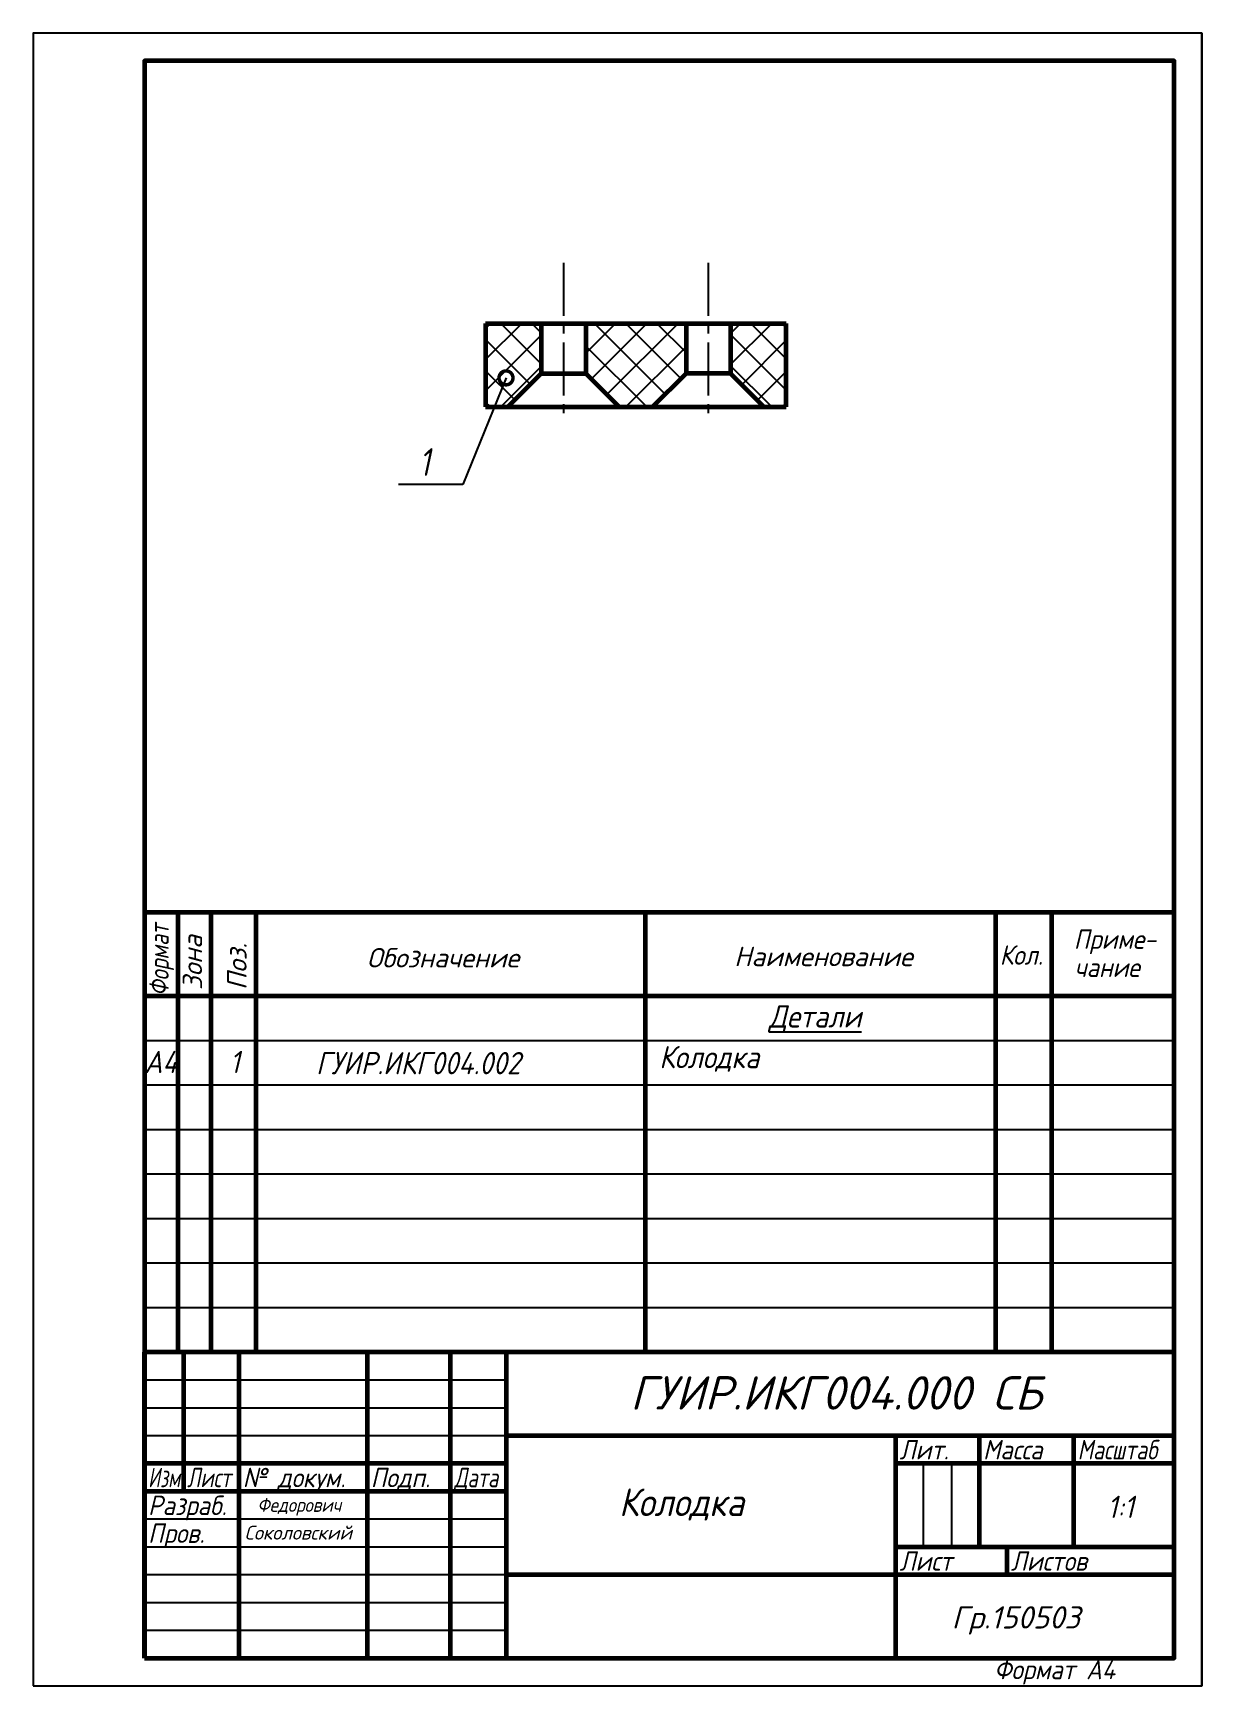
# Model space of a CAD drawing. Header units: millimetres. Extents: x 0 to 210, y 0 to 297.
import ezdxf

# ---------------------------------------------------------------- set-up
doc = ezdxf.new("R2010")
doc.units = ezdxf.units.MM
doc.header["$LTSCALE"] = 0.5
doc.linetypes.add('осевая2', pattern=[28.575, 19.05, -3.175, 3.175, -3.175])
doc.layers.get('Defpoints').update_dxf_attribs({"color": 5})
doc.styles.get("Standard").update_dxf_attribs({"font": 'isocpeui.ttf', "width": 0.9})
doc.styles.add('стиль1', font='times.ttf')
doc.dimstyles.get("Standard").update_dxf_attribs({"dimtxt": 5, "dimasz": 5, "dimexe": 2, "dimexo": 0, "dimgap": 1.5, "dimtad": 1, "dimdec": 0, "dimzin": 0, "dimtxsty": 'Standard', "dimcen": 5, "dimadec": 0, "dimazin": 0, "dimtfac": 1, "dimtdec": 0, "dimtofl": 0, "dimtmove": 0, "dimatfit": 3, "dimldrblk": 'DOTSMALL', "dimfxl": 1, "dimtolj": 1, "dimtzin": 0, "dimarcsym": 0})

# ---------------------------------------------------------------- blocks, each defined once
blk = doc.blocks.new('_DotSmall')
at = {"color": 0, "linetype": 'ByBlock', "const_width": 0.5}
blk.add_lwpolyline([(-0.0625, 0, 1), (0.0625, 0, 1)], format="xyb", close=True, dxfattribs=at)

msp = doc.modelspace()

# ---------------------------------------------------------------- hatches: boundary and pattern name
at = {"lineweight": -3}
h = msp.add_hatch(dxfattribs=at)
h.set_pattern_fill('ANSI37', scale=1.25, style=0)
h.set_pattern_definition([(45, (-163.848, 116.639), (-2.80633, 2.80633), []), (135, (-163.848, 116.639), (-2.80633, -2.80633), [])])
h.paths.add_polyline_path([(91.31, 236.09), (91.31, 244.82), (81.31, 244.82), (81.31, 229.82), (85.31, 229.82)])
h.paths.add_polyline_path([(105.31, 229.82), (111.31, 229.82), (117.31, 235.82), (117.31, 244.82), (108.31, 244.82), (99.31, 244.82), (99.31, 236.09)])
h.paths.add_polyline_path([(135.31, 244.82), (125.31, 244.82), (125.31, 235.82), (131.31, 229.82), (135.31, 229.82)])

# ---------------------------------------------------------------- linework, layer by layer
msp.add_line((210, 297), (210, 0))
at = {"color": 7, "linetype": 'осевая2', "lineweight": -3}
for p, q in [((95.31, 255.71), (95.31, 228.22)), ((121.31, 255.71), (121.31, 228.12))]:
    msp.add_line(p, q, dxfattribs=at)
at = {"color": 7, "lineweight": 60}
for p, q in [((81.31, 244.82), (81.31, 229.82)), ((91.31, 244.82), (91.31, 235.82)), ((99.31, 244.82), (99.31, 235.82)), ((117.31, 244.82), (117.31, 235.82)), ((125.31, 244.82), (125.31, 235.82)), ((135.31, 229.82), (135.31, 244.82)), ((85.31, 229.82), (91.31, 235.82)), ((91.31, 235.82), (99.31, 235.82)), ((105.31, 229.82), (99.31, 235.82)), ((111.31, 229.82), (117.31, 235.82)), ((125.31, 235.82), (117.31, 235.82)), ((131.31, 229.82), (125.31, 235.82))]:
    msp.add_line(p, q, dxfattribs=at)
at = {"lineweight": 60}
for p, q in [((81.31, 244.82), (135.31, 244.82)), ((81.31, 229.82), (135.31, 229.82))]:
    msp.add_line(p, q, dxfattribs=at)
at = {"color": 7, "linetype": 'Continuous'}
for p, q in [((20, 139), (20, 124)), ((40, 139), (110, 139)), ((173, 139), (183, 139)), ((155, 45), (155, 40))]:
    msp.add_line(p, q, dxfattribs=at)
at = {"color": 7, "linetype": 'Continuous', "lineweight": 60}
for p, q in [((26, 139), (26, 60)), ((32, 60), (32, 139)), ((40, 139), (40, 60)), ((110, 139), (110, 60)), ((173, 60), (173, 139)), ((183, 139), (183, 60)), ((20, 124), (205, 124)), ((205, 60), (20, 60)), ((20, 5), (20, 60)), ((27, 60), (27, 35)), ((37, 5), (37, 60)), ((60, 60), (60, 5)), ((75, 5), (75, 60)), ((85, 60), (85, 5)), ((85, 45), (205, 45)), ((155, 5), (155, 45)), ((170, 45), (170, 25)), ((187, 25), (187, 45)), ((20, 40), (85, 40)), ((155, 40), (205, 40)), ((20, 35), (85, 35)), ((155, 25), (205, 25)), ((175, 20), (175, 25)), ((85, 20), (205, 20))]:
    msp.add_line(p, q, dxfattribs=at)
at = {"color": 7, "linetype": 'Continuous', "lineweight": -3}
for p, q in [((20, 116), (205, 116)), ((20, 108), (205, 108)), ((20, 100), (205, 100)), ((20, 92), (205, 92)), ((20, 84), (205, 84)), ((20, 76), (205, 76)), ((20, 68), (205, 68)), ((20, 55), (85, 55)), ((20, 50), (85, 50)), ((20, 45), (85, 45)), ((160, 25), (160, 40)), ((165, 40), (165, 25)), ((20, 30), (85, 30)), ((20, 25), (85, 25)), ((20, 20), (85, 20)), ((20, 15), (85, 15)), ((20, 10), (85, 10))]:
    msp.add_line(p, q, dxfattribs=at)
at = {"color": 7, "linetype": 'Continuous', "lineweight": 60}
msp.add_lwpolyline([(20, 5), (205, 5), (205, 292), (20, 292)], close=True, dxfattribs=at)
msp.add_lwpolyline([(205, 60), (205, 139), (20, 139), (20, 60)], dxfattribs=at)
at = {"layer": 'Defpoints'}
msp.add_lwpolyline([(0, 0), (210, 0), (210, 297), (0, 297)], close=True, dxfattribs=at)

# ---------------------------------------------------------------- texts
at = {"color": 7, "lineweight": -3, "width": 0.8}
msp.add_text('1', height=5, dxfattribs=at).set_placement((69.32, 217.42))
at = {"color": 7, "linetype": 'Continuous', "width": 0.8}
msp.add_text('Формат', height=3.5, rotation=90, dxfattribs=at).set_placement((24.38, 124))
at = {"color": 7, "linetype": 'Continuous'}
for s, p in [('Зона', (30.38, 125.04)), ('Поз.', (38.38, 125.04))]:
    msp.add_text(s, height=3.5, rotation=90, dxfattribs=at).set_placement(p)
at = {"color": 7, "linetype": 'Continuous', "width": 0.9}
for s, p in [('Приме-', (186.98, 132.44)), ('Кол.', (173.67, 129.59)), ('чание', (187.11, 127.38))]:
    msp.add_text(s, height=3.5, dxfattribs=at).set_placement(p)
at = {"color": 7, "linetype": 'Continuous'}
for s, p in [('Обозначение', (59.96, 129.1)), ('Наименование', (125.95, 129.33))]:
    msp.add_text(s, height=3.5, dxfattribs=at).set_placement(p)
at = {"color": 7, "linetype": 'Continuous', "lineweight": -3}
for s, width, p in [('Лит.', 0.9, (155.67, 40.7)), ('Масса', 0.9, (170.67, 40.7)), ('Масштаб', 0.8, (187.67, 40.7)), ('Изм.', 0.7, (20.67, 35.7)), ('Лист', 0.75, (27.67, 35.7)), ('№ докум.', 0.9, (37.67, 35.7)), ('Подп.', 0.9, (60.67, 35.7)), ('Дата', 0.75, (75.67, 35.7)), ('Разраб.', 0.9, (20.67, 30.7)), ('Пров.', 0.9, (20.67, 25.7)), ('Лист', 0.9, (155.67, 20.7)), ('Листов', 0.9, (175.67, 20.7))]:
    msp.add_text(s, height=3.5, dxfattribs=dict(at, width=width)).set_placement(p)
at = {"color": 7, "linetype": 'Continuous', "lineweight": 70, "width": 0.9}
msp.add_text('Формат А4', height=3.5, dxfattribs=at).set_placement((172.66, 1.2))
at = {"attachment_point": 1}
for s, width, gutter_width, insert, char_height in [('{\\LДетали}', 63, 50, (132.18, 122.31), 4), ('А4', 6, 50, (20, 114.12), 4), ('1', 8, 50, (35.34, 114.12), 4), ('Колодка', 63, 50, (112.5, 115), 4), ('{\\fISOCPEUR|b0|i1|c204|p34;Федорович}', 19.9584, 20, (40.3, 33.78), 2.5), ('Колодка', 63, 50, (105.27, 35.51), 5), ('1:1', 18, 50, (193.01, 34.18), 4)]:
    msp.add_mtext_dynamic_manual_height_columns(s, width=width, gutter_width=gutter_width, heights=[0], dxfattribs=dict(at, insert=insert, char_height=char_height))
at = {"insert": (50.84, 113.91), "char_height": 4, "width": 102.9119, "attachment_point": 1}
msp.add_mtext('ГУИР.ИКГ004.002 ', dxfattribs=at)
at = {"style": 'стиль1'}
for s, width, heights, insert, char_height, attachment_point in [('{\\fISOCPEUR|b1|i1|c204|p34;ГУИР.ИКГ004.000 СБ}', 119.7229, [14.25], (144.28, 55.66), 6, 2), ('{\\fISOCPEUR|b0|i1|c204|p34;Соколовский}', 23, [0], (38, 28.79), 2.5, 1), ('{\\fISOCPEUR|b0|i1|c204|p34;Гр.150503}', 50, [27.22], (165.02, 14.32), 4, 1)]:
    msp.add_mtext_dynamic_manual_height_columns(s, width=width, gutter_width=20, heights=heights, dxfattribs=dict(at, insert=insert, char_height=char_height, attachment_point=attachment_point))

# ---------------------------------------------------------------- leaders
at = {"color": 7, "lineweight": -3}
msp.add_leader([(84.97, 235.04), (77.23, 215.9), (65.63, 215.9)], dimstyle='Standard', override={"dimgap": 1.5, "dimtad": 0}, dxfattribs=at)

doc.saveas('drawing.dxf')
